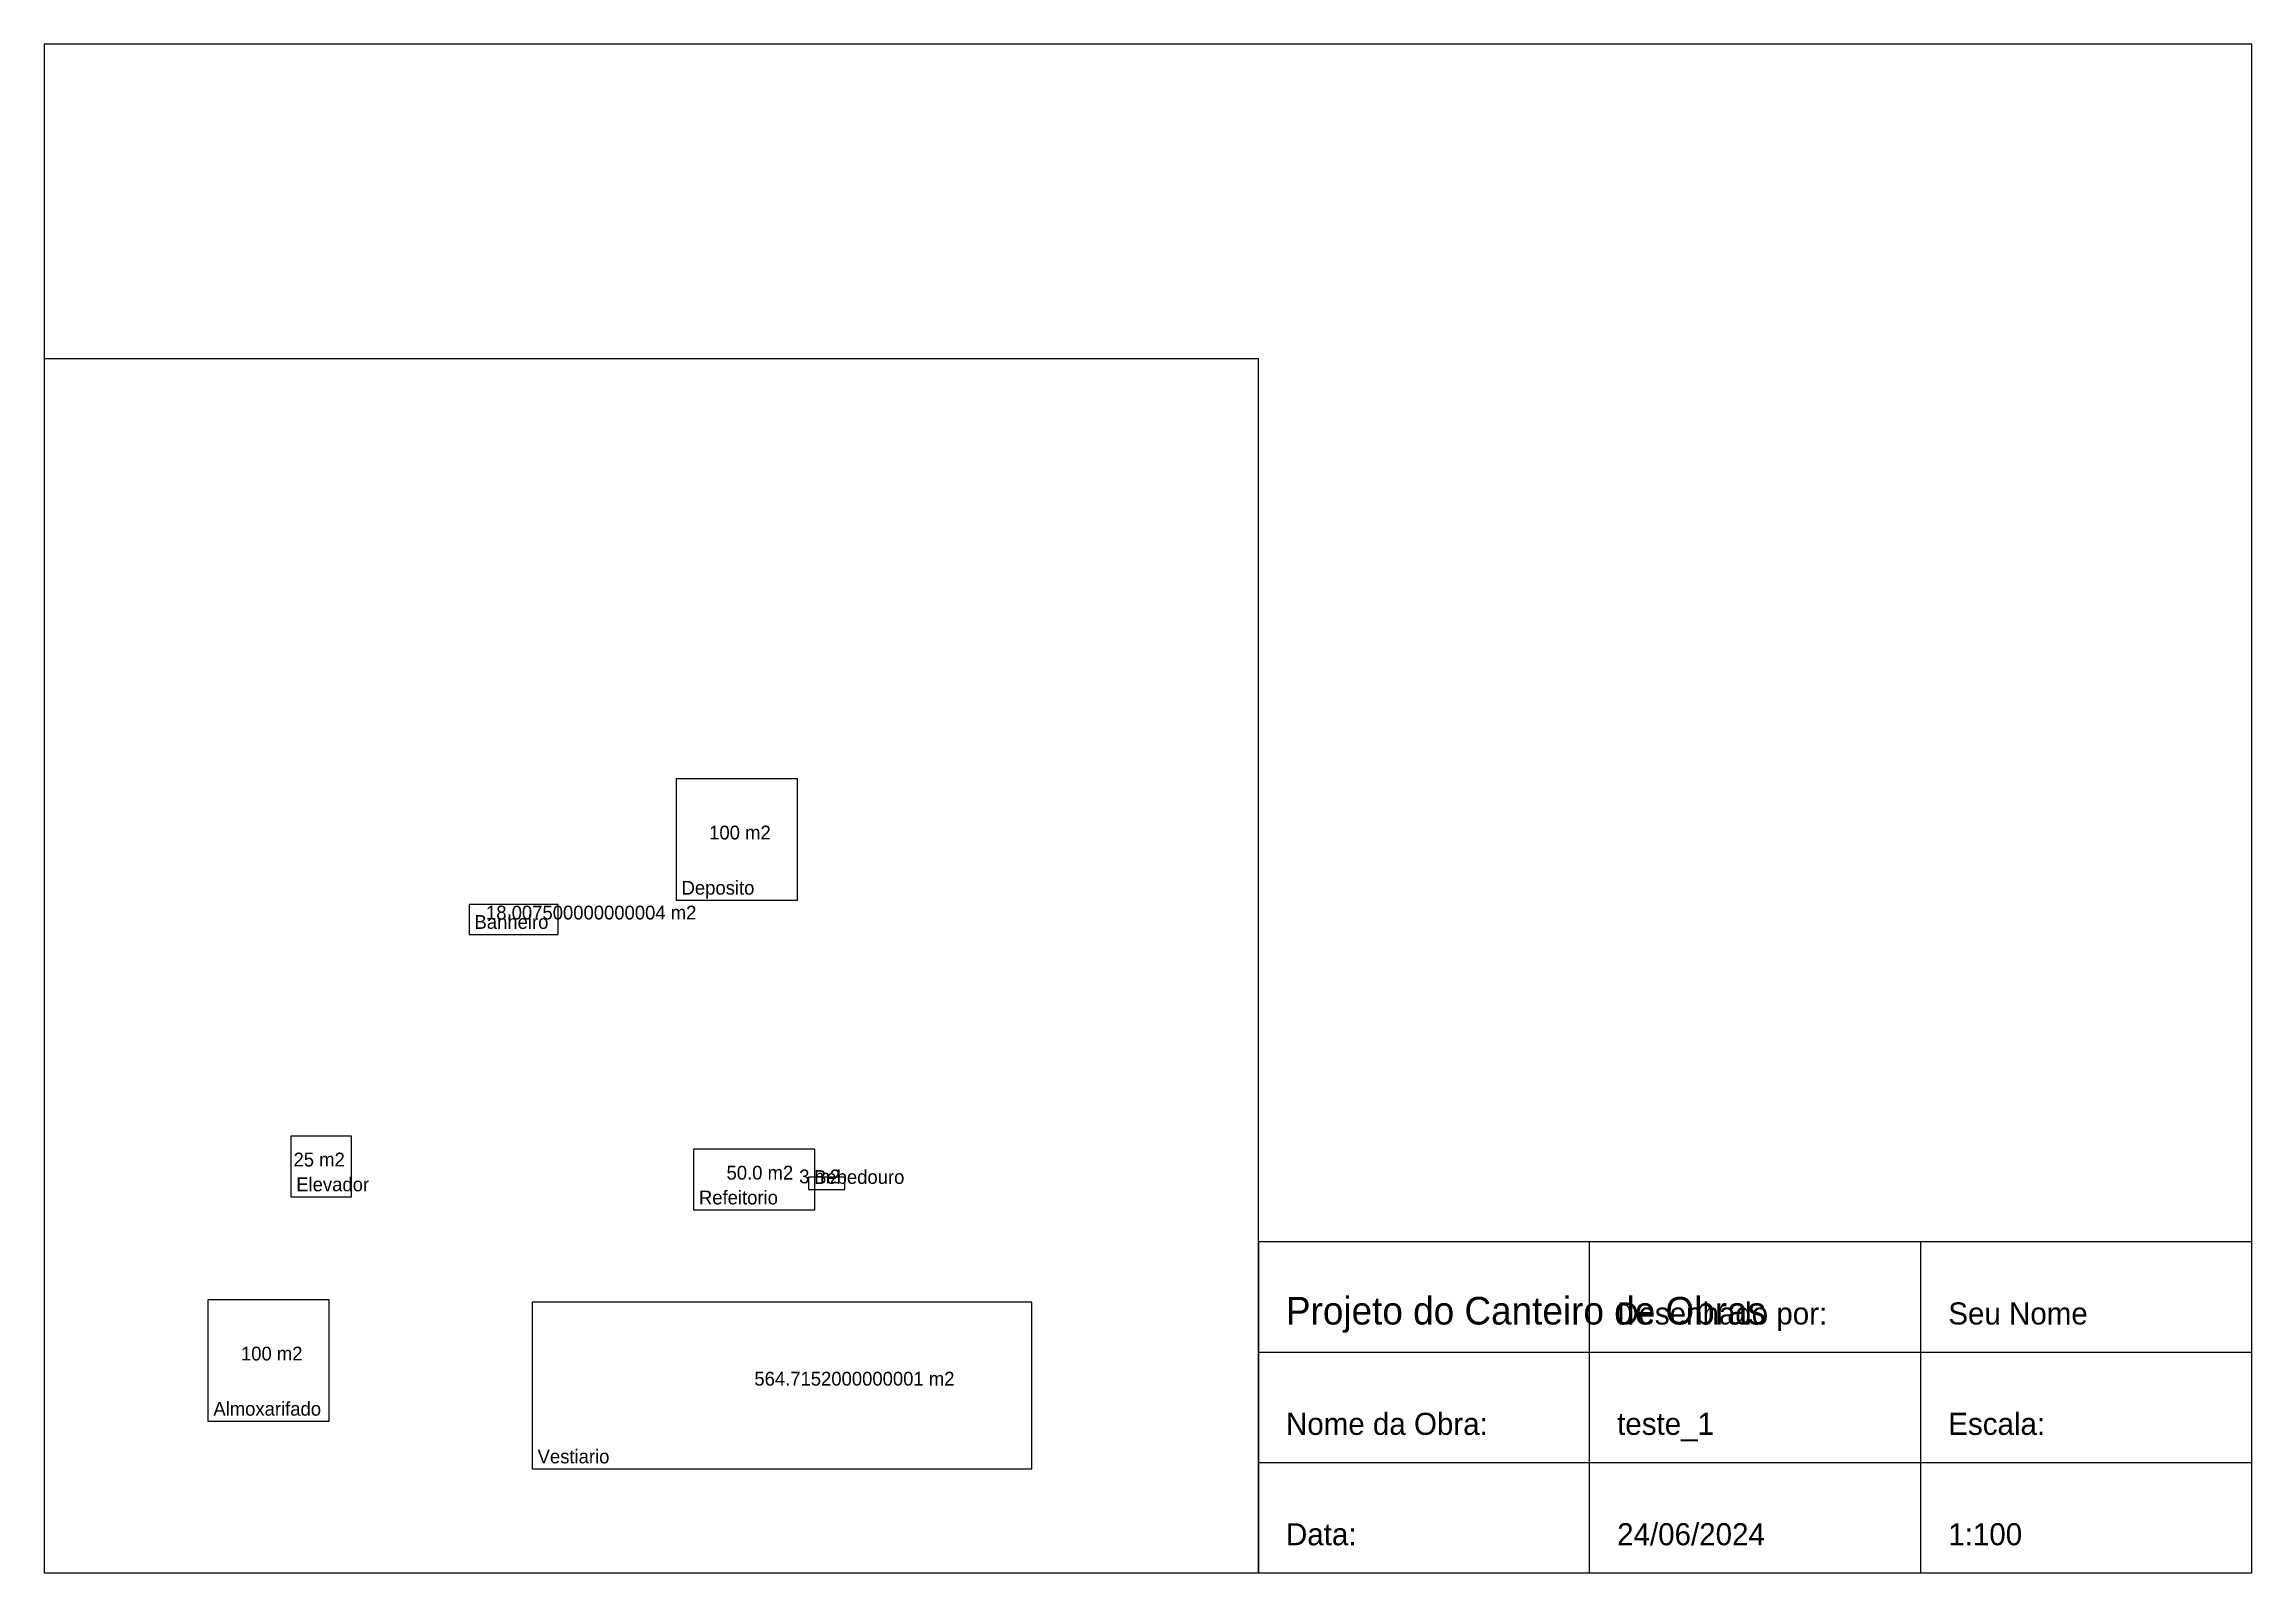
# Model space of a CAD drawing. Header units: metres. Extents: x 10 to 410, y 10 to 287.
import ezdxf

# ---------------------------------------------------------------- set-up
doc = ezdxf.new("R2010")
doc.units = ezdxf.units.M
for name, color, linetype in [('Canteiro', 3, 'Continuous'), ('Legenda', 5, 'Continuous'), ('Prancha', 1, 'Continuous')]:
    doc.layers.add(name, color=color, linetype=linetype)

msp = doc.modelspace()

# ---------------------------------------------------------------- linework, layer by layer
at = {"layer": 'Canteiro'}
for points in [[(10, 10), (230, 10), (230, 230), (10, 230), (10, 10)], [(124.49, 131.89), (146.49, 131.89), (146.49, 153.89), (124.49, 153.89), (124.49, 131.89)], [(86.98, 125.69), (103.15, 125.69), (103.15, 131.08), (86.98, 131.08), (86.98, 125.69)], [(54.68, 78.14), (65.68, 78.14), (65.68, 89.14), (54.68, 89.14), (54.68, 78.14)], [(127.64, 75.76), (149.64, 75.76), (149.64, 86.76), (127.64, 86.76), (127.64, 75.76)], [(148.5, 79.48), (155.1, 79.48), (155.1, 81.68), (148.5, 81.68), (148.5, 79.48)], [(39.66, 37.48), (61.66, 37.48), (61.66, 59.48), (39.66, 59.48), (39.66, 37.48)], [(98.41, 28.84), (188.96, 28.84), (188.96, 59.02), (98.41, 59.02), (98.41, 28.84)]]:
    msp.add_lwpolyline(points, dxfattribs=at)
at = {"layer": 'Legenda'}
for p, q in [((290, 10), (290, 70)), ((350, 10), (350, 70)), ((230, 50), (410, 50)), ((230, 30), (410, 30))]:
    msp.add_line(p, q, dxfattribs=at)
msp.add_lwpolyline([(230, 10), (410, 10), (410, 70), (230, 70), (230, 10)], dxfattribs=at)
at = {"layer": 'Prancha'}
msp.add_lwpolyline([(10, 10), (410, 10), (410, 287), (10, 287), (10, 10)], dxfattribs=at)

# ---------------------------------------------------------------- texts
at = {"layer": 'Canteiro'}
for s, p in [('100 m2', (130.49, 142.89)), ('Deposito', (125.49, 132.89)), ('Banheiro', (87.98, 126.69)), ('18.007500000000004 m2', (90.06, 128.39)), ('25 m2', (55.18, 83.64)), ('Elevador', (55.68, 79.14)), ('50.0 m2', (133.64, 81.26)), ('3 m2', (146.8, 80.58)), ('Bebedouro', (149.5, 80.48)), ('Refeitorio', (128.64, 76.76)), ('100 m2', (45.66, 48.48)), ('564.7152000000001 m2', (138.68, 43.93)), ('Almoxarifado', (40.66, 38.48)), ('Vestiario', (99.41, 29.84))]:
    msp.add_text(s, height=2.5, dxfattribs=at).set_placement(p)
at = {"layer": 'Legenda'}
for s, height, p in [('Projeto do Canteiro de Obras', 5, (235, 55)), ('Desenhado por:', 4, (295, 55)), ('Seu Nome', 4, (355, 55)), ('Nome da Obra:', 4, (235, 35)), ('teste_1', 4, (295, 35)), ('Escala:', 4, (355, 35)), ('Data:', 4, (235, 15)), ('24/06/2024', 4, (295, 15)), ('1:100', 4, (355, 15))]:
    msp.add_text(s, height=height, dxfattribs=at).set_placement(p)

doc.saveas('drawing.dxf')
